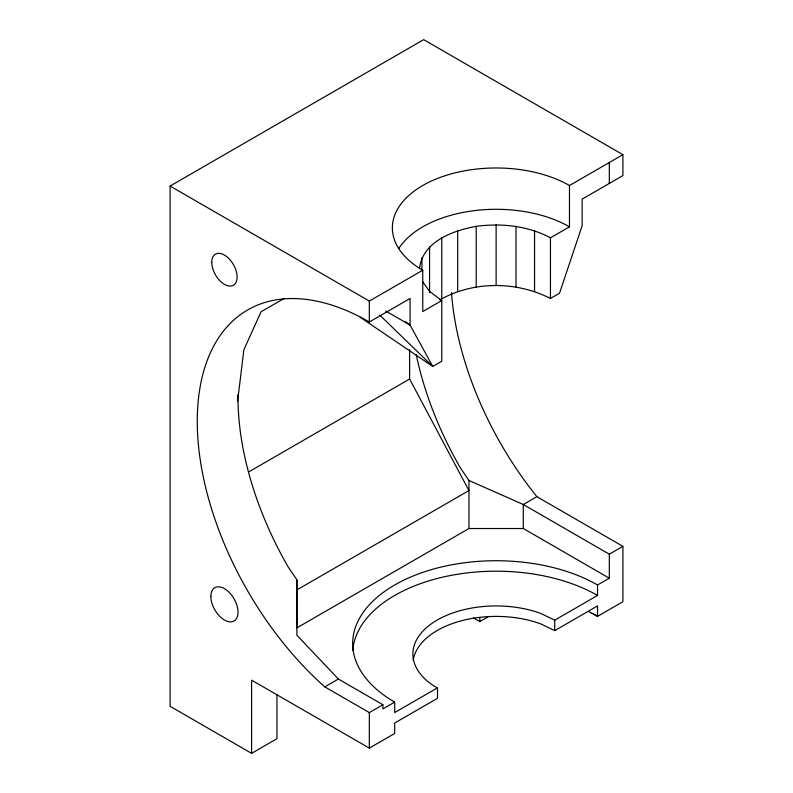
<?xml version="1.0" encoding="UTF-8"?>
<svg xmlns="http://www.w3.org/2000/svg" width="793" height="793" viewBox="0 0 793 793"><rect width="100%" height="100%" fill="white"/><g stroke="black" fill="none" stroke-linecap="round" stroke-linejoin="round"><path stroke-width="1.19" d="M284.31 298.356L261.066 311.768L243.877 349.772L238.019 397.808A243.342 140.49 60 0 0 288.414 567.391L296.879 579.792L296.879 627.868L468.95 528.525L523.291 528.525L609.321 578.196L609.321 554.188L523.291 504.517L468.95 480.449L460.485 468.058A243.342 140.49 60 0 1 416.186 354.421M609.321 578.196L597.545 584.986A143.444 82.819 0 0 0 394.686 584.986A143.444 82.819 0 0 0 394.686 702.112L394.686 712.57L437.518 687.838L437.518 698.296L394.686 723.028L394.686 733.485L369.33 748.116L251.599 680.146L251.599 753.35L276.955 738.709L276.955 694.787M597.545 584.986L597.545 595.444L554.713 620.176L540.697 613.415A83.245 48.066 0 0 0 432.235 623.189A83.245 48.066 0 0 0 434.861 686.55L437.518 687.838M419.537 268.034C423.026 241.3 453.15 230.555 476.226 226.332C501.394 223.011 527.821 225.727 550.451 237.811L569.473 226.828L569.473 185.522L622.901 154.675L622.901 175.59L582.151 199.122L582.151 225.737L559.511 293.232L550.451 298.465C516.491 281.128 473.163 280.821 439.907 299.873M251.599 753.35L170.099 706.295L170.099 186.048L423.67 39.65L622.901 154.675M170.099 186.048L369.33 301.072L422.758 270.225A103.744 59.891 0 0 1 422.758 185.522A103.744 59.891 0 0 1 569.473 185.522M394.686 702.112L382.92 708.902L382.92 704.749L369.33 712.59L324.793 686.877A243.342 140.49 60 0 1 198.736 396.252A243.342 140.49 60 0 1 369.33 321.988L410.08 298.465L410.08 325.08L432.72 366.435L441.78 361.202L441.78 300.557L429.568 291.368L422.59 281.634M441.78 300.557L422.758 311.53L422.758 270.225M249.448 471.488L409.614 379.014L409.614 349.624M297.028 589.823L468.95 490.56L409.614 379.014M588.347 611.492A143.444 82.819 0 0 1 597.545 616.359L622.901 601.718L622.901 546.347L536.871 496.676L523.291 504.517L523.291 528.525M324.793 686.877L338.383 679.036L382.92 704.749M473.5 617.945L479.815 621.593L488.27 616.716M609.321 554.188L622.901 546.347M413.203 660.202A83.245 48.066 0 0 1 540.697 623.873L554.713 630.633L597.545 605.902L597.545 616.359L592.193 613.276M385.656 310.975L410.08 325.08L405.114 321.452M237.553 395.083L238.019 397.808M360.23 317.299L432.72 366.435L379.768 315.108M338.383 679.036L296.879 635.233L296.879 579.792M237.553 397.541L237.563 401.208M609.321 162.515L609.321 183.431M554.713 620.176L554.713 630.633M550.451 237.811L550.451 298.465M534.541 230.763L534.541 291.408M516.005 226.332L516.005 286.977M496.121 224.816L496.121 285.47M479.815 617.935L479.815 621.593M476.226 226.332L476.226 286.977M468.95 480.449L468.95 528.525M457.7 230.763L457.7 291.408M441.78 237.811L441.78 298.465M429.568 247L429.568 292.795M421.896 257.695L421.896 270.076M369.33 301.072L369.33 321.988M369.33 712.59L369.33 748.116M536.871 496.676A243.342 140.49 60 0 1 451.485 292.587M352.806 650.419A143.444 82.819 0 0 1 444.11 576.828A143.444 82.819 0 0 1 597.545 595.444M398.631 248.715A103.744 59.891 0 0 1 569.473 226.828M211.751 262.384A17.932 10.349 60 0 0 230.773 286.045A17.932 10.349 60 0 0 230.773 260.689A17.932 10.349 60 0 0 211.751 262.384M210.849 596.495A19.21 11.092 60 0 0 231.229 621.841A19.21 11.092 60 0 0 231.229 594.671A19.21 11.092 60 0 0 210.849 596.495"/></g></svg>
